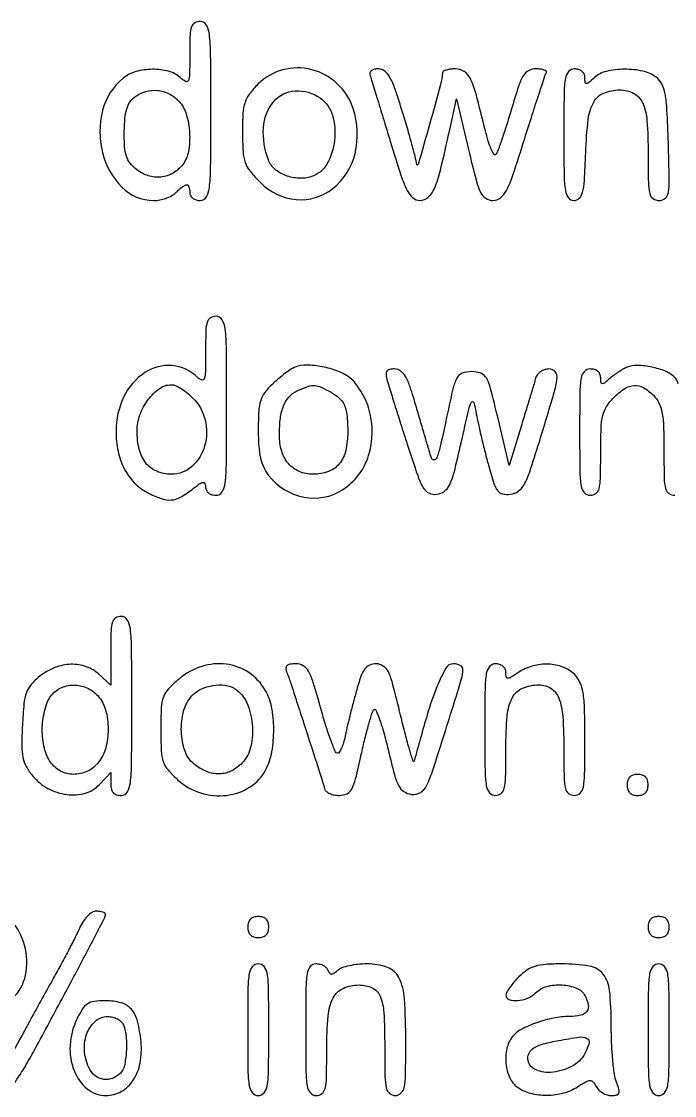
# Model space of a CAD drawing. Extents: x 23 to 201, y 13 to 268.
# Drawn here: x 63.03 to 73.52, y 13.54 to 30.79 of the extents above; entities that cross this region are included whole.
import ezdxf

# ---------------------------------------------------------------- set-up
doc = ezdxf.new("R2010")
doc.units = 0
doc.header["$MEASUREMENT"] = 0

msp = doc.modelspace()

# ---------------------------------------------------------------- linework, layer by layer
for points in [[(65.7342, 30.273688, -0.004044), (65.731495, 29.939267, -0.09272), (65.712453, 29.845851, -0.445513), (65.668799, 29.830086, -0.061049), (65.579489, 29.892988, 0.120558), (65.392509, 29.994071, 0.066724), (65.133451, 30.025939, 0.065536), (64.869029, 29.988208, 0.102407), (64.665452, 29.883069, 0.161901), (64.334289, 29.365215, 0.12362), (64.332974, 28.688198, 0.134498), (64.645829, 28.130775, 0.200619), (65.154781, 27.918, 0.048059), (65.251745, 27.927342, 0.037637), (65.353742, 27.955277, 0.03877), (65.445473, 27.996249, 0.072081), (65.510614, 28.0449, -0.017569), (65.562744, 28.093489, -0.0221), (65.614438, 28.134523, -0.020956), (65.659774, 28.16454, -0.136573), (65.685857, 28.1718, -0.234203), (65.704385, 28.162618, -0.071771), (65.719999, 28.134523, -0.0548), (65.73067, 28.093501, -0.036265), (65.7342, 28.0449, 0.130775), (65.747161, 27.996191, 0.10214), (65.78355, 27.955013, 0.08892), (65.838308, 27.927464, 0.072314), (65.9034, 27.918, 0.263491), (65.998876, 27.972068, 0.106183), (66.048962, 28.118925, 0.027391), (66.069139, 28.442167, 0.001893), (66.0726, 29.3562, 0.001893), (66.069139, 30.270233, 0.027391), (66.048962, 30.593475, 0.106183), (65.998876, 30.740332, 0.263491), (65.9034, 30.7944, 0.128966), (65.813518, 30.770825, 0.188069), (65.762222, 30.708161, 0.070556), (65.739102, 30.576087, 0.008105)], [(66.827492, 29.785708, 0.035623), (66.692128, 29.629547, 0.083231), (66.621367, 29.49259, 0.06345), (66.588867, 29.318026, 0.014337), (66.5802, 29.015848, 0.014698), (66.589384, 28.703497, 0.070706), (66.624633, 28.529571, 0.084839), (66.704052, 28.387726, 0.026434), (66.86784, 28.20564, 0.174502), (67.44513, 27.933952, 0.194444), (68.032239, 28.108991, 0.168465), (68.390014, 28.675665, 0.137899), (68.357815, 29.395423, 0.124984), (68.103849, 29.793875, 0.126913), (67.691907, 30.020092, 0.128975), (67.227246, 30.016921, 0.131256)], [(68.628804, 29.92725, -0.007756), (68.65317, 29.852523, -0.000296), (68.739364, 29.572988, -0.000531), (68.840804, 29.242066, -0.000374), (68.954196, 28.86975, 0.004755), (69.125725, 28.323753, 0.037679), (69.226175, 28.078845, 0.098029), (69.318258, 27.960193, 0.180776), (69.431145, 27.918, 0.187585), (69.563895, 27.96962, 0.108256), (69.663942, 28.111733, 0.040745), (69.759889, 28.404904, 0.005196), (69.907683, 29.052285), (70.01633, 29.55207), (70.210469, 28.735035, 0.005177), (70.331291, 28.248982, 0.048548), (70.405304, 28.04686, 0.135371), (70.487262, 27.952873, 0.147187), (70.603162, 27.918, 0.170704), (70.723832, 27.960434, 0.105596), (70.819833, 28.078163, 0.038352), (70.924131, 28.326922, 0.004284), (71.112709, 28.91205, -0.001435), (71.234543, 29.29759, -0.002164), (71.343111, 29.632736, -0.000839), (71.438083, 29.920014, -0.05073), (71.460343, 29.96955, 0.332518), (71.457482, 29.993618, 0.112569), (71.426247, 30.014362, 0.060908), (71.368579, 30.028497, 0.029689), (71.292817, 30.033, 0.121908), (71.175329, 30.003923, 0.136483), (71.090751, 29.924092, 0.057303), (71.013753, 29.755537, 0.007459), (70.897138, 29.37735, -0.00518), (70.819521, 29.121501, -0.007322), (70.74472, 28.895442, -0.004511), (70.677601, 28.707622, -0.096865), (70.647197, 28.657513, -0.496771), (70.617892, 28.660152, -0.03684), (70.574281, 28.742866, -0.028692), (70.526524, 28.872014, -0.014807), (70.481026, 29.038213, 0.005163), (70.331424, 29.629219, 0.048086), (70.240233, 29.875704, 0.133751), (70.140321, 29.990458, 0.148196), (69.999939, 30.033, 0.029286), (69.921193, 30.028384, 0.044711), (69.854247, 30.014362, 0.055059), (69.806841, 29.993991, 0.256361), (69.791753, 29.96955, -0.053362), (69.761749, 29.780923, -0.002336), (69.58448, 29.138007, -0.001777), (69.401592, 28.495386, -0.843718), (69.378593, 28.497966, 0.048607), (69.366871, 28.573197, 0.003143), (69.310305, 28.787565, 0.004561), (69.238833, 29.042434, 0.003383), (69.15538, 29.322816, 0.007723), (69.032745, 29.703693, 0.043772), (68.946989, 29.89863, 0.096499), (68.864383, 29.997841, 0.172704), (68.765629, 30.033, 0.054575), (68.698844, 30.025689, 0.110421), (68.651186, 30.003367, 0.15858), (68.627821, 29.969086, 0.15483)], [(71.7408, 28.9755, 0.002982), (71.744652, 28.329691, 0.034753), (71.765166, 28.078258, 0.123002), (71.813673, 27.962123, 0.236878), (71.901582, 27.918, 0.19422), (71.988281, 27.952998, 0.141073), (72.040828, 28.044101, 0.046113), (72.070122, 28.236996, 0.005021), (72.091932, 28.686271, -0.01877), (72.132496, 29.218944, -0.09623), (72.221217, 29.500357, -0.172763), (72.38094, 29.64369, -0.097614), (72.639227, 29.6946, -0.121027), (72.863285, 29.63956, -0.169022), (73.003392, 29.490412, -0.087264), (73.075605, 29.201822, -0.017777), (73.0944, 28.673357, 0.004366), (73.098474, 28.20681, 0.053128), (73.120497, 28.02957, 0.181397), (73.174135, 27.949229, 0.157082), (73.271085, 27.918, 0.181717), (73.368313, 27.954543, 0.175113), (73.419268, 28.046703, 0.044304), (73.433794, 28.254469, 0.003032), (73.419135, 28.845122, 0.005145), (73.397467, 29.37117, 0.033499), (73.366194, 29.634006, 0.071861), (73.31253, 29.791253, 0.113477), (73.2213, 29.899931, 0.109395), (73.009518, 29.996688, 0.054469), (72.714611, 30.026813, 0.054823), (72.42556, 29.992965, 0.128058), (72.233911, 29.892988, -0.007828), (72.136845, 29.80787, -0.177905), (72.10257, 29.795276, -0.38433), (72.083347, 29.812614, -0.025779), (72.0792, 29.892988, 0.107422), (72.066942, 29.949384, 0.113349), (72.032491, 29.994349, 0.10155), (71.978365, 30.02314, 0.07174), (71.91, 30.033, 0.218517), (71.816594, 29.990132, 0.138781), (71.765334, 29.879663, 0.036854), (71.744531, 29.635459, 0.002827)], [(65.561704, 29.509448, -0.116086), (65.67882, 29.304372, -0.057523), (65.730648, 29.007481, -0.057634), (65.713478, 28.707812, -0.119978), (65.620534, 28.494659, -0.099825), (65.465781, 28.358435, -0.103517), (65.272295, 28.295063, -0.102486), (65.068051, 28.314327, -0.095958), (64.882851, 28.413023, -0.053411), (64.776311, 28.520051, -0.090105), (64.716146, 28.63106, -0.065471), (64.68807, 28.780104, -0.017495), (64.683124, 29.021945, -0.018321), (64.694284, 29.239846, -0.049732), (64.72303, 29.391612, -0.071418), (64.77255, 29.499827, -0.092176), (64.847343, 29.579217, -0.085468), (65.026784, 29.66831, -0.097226), (65.217569, 29.686776, -0.096932), (65.401628, 29.631726, -0.084423)], [(67.826999, 29.565268, -0.169988), (68.023913, 29.291202, -0.09925), (68.060031, 28.883774, -0.101994), (67.936875, 28.502872, -0.189071), (67.688122, 28.301278, -0.089808), (67.483519, 28.274904, -0.079745), (67.273399, 28.31971, -0.08476), (67.098995, 28.423865, -0.125654), (66.99703, 28.568727, -0.105691), (66.917236, 29.087144, -0.1605), (67.083311, 29.507615, -0.208528), (67.426392, 29.679813, -0.167806)], [(65.988, 25.500857, -0.004494), (65.984993, 25.166263, -0.071667), (65.96685, 25.054594, -0.42359), (65.92527, 25.033719, -0.11281), (65.855184, 25.07773, 0.177473), (65.451652, 25.26481, 0.168632), (65.012618, 25.152099, 0.136997), (64.672843, 24.759249, 0.110424), (64.550116, 24.212549, 0.051784), (64.583388, 23.889427, 0.066566), (64.682623, 23.608014, 0.072973), (64.842646, 23.382743, 0.082743), (65.054631, 23.224132, 0.032662), (65.274879, 23.127895, 0.103547), (65.433305, 23.105522, 0.110527), (65.581449, 23.149123, 0.040053), (65.765091, 23.27114, -0.010926), (65.88738, 23.36308, -0.109252), (65.945839, 23.388153, -0.356195), (65.976544, 23.371505, -0.097709), (65.988, 23.31344, 0.119112), (66.000638, 23.261142, 0.107981), (66.036048, 23.21818, 0.095021), (66.090497, 23.190051, 0.071968), (66.1572, 23.1804, 0.263491), (66.252676, 23.234468, 0.106183), (66.302762, 23.381325, 0.027391), (66.322939, 23.704567, 0.001893), (66.3264, 24.6186, 0.001893), (66.322939, 25.532633, 0.027391), (66.302762, 25.855875, 0.106183), (66.252676, 26.002732, 0.263491), (66.1572, 26.0568, 0.135619), (66.066954, 26.031863, 0.186149), (66.015587, 25.966157, 0.066675), (65.992746, 25.826652, 0.007284)], [(67.4262, 25.239745, 0.051831), (67.362231, 25.206501, 0.0139), (67.268236, 25.140717, 0.013929), (67.165032, 25.059575, 0.013985), (67.06665, 24.972917, 0.041995), (66.940569, 24.833936, 0.087221), (66.873336, 24.704425, 0.062583), (66.842219, 24.533248, 0.013706), (66.834, 24.233481, 0.016331), (66.842573, 23.971069, 0.039394), (66.870438, 23.778992, 0.051851), (66.921286, 23.628789, 0.05919), (67.000333, 23.49936, 0.177503), (67.56387, 23.151575, 0.197124), (68.189272, 23.270343, 0.173821), (68.605695, 23.818505, 0.146528), (68.616297, 24.551015, 0.036203), (68.561545, 24.70153, 0.029837), (68.482495, 24.85303, 0.030828), (68.392634, 24.98376, 0.067338), (68.305732, 25.068444, 0.068815), (68.110947, 25.175005, 0.042731), (67.859939, 25.246577, 0.043269), (67.611034, 25.273027, 0.099095)], [(68.906505, 25.02045, 0.00674), (68.941101, 24.903454, 0.000782), (69.02253, 24.642576, 0.00094), (69.120446, 24.332634, 0.000768), (69.226345, 24.001371, 0.004762), (69.393838, 23.496747, 0.051036), (69.48403, 23.301112, 0.151057), (69.575797, 23.217826, 0.140005), (69.701539, 23.197671, 0.127615), (69.822782, 23.245133, 0.126456), (69.906151, 23.345687, 0.049014), (69.978753, 23.549171, 0.005528), (70.092359, 24.0264, -0.001676), (70.215009, 24.559825, -0.063127), (70.257978, 24.675581, -0.676847), (70.293394, 24.672001, -0.025287), (70.335503, 24.4917, 0.009304), (70.368326, 24.327653, 0.003925), (70.418237, 24.108511, 0.003881), (70.475237, 23.875131, 0.005054), (70.531233, 23.662426, 0.009901), (70.616819, 23.372796, 0.08472), (70.678579, 23.253047, 0.180955), (70.757384, 23.202806, 0.082073), (70.881444, 23.197126, 0.124323), (71.008185, 23.245616, 0.112971), (71.102077, 23.349896, 0.046832), (71.193743, 23.558265, 0.005937), (71.34317, 24.0264, 0.001918), (71.581851, 24.816813, 0.038933), (71.634377, 25.061328, 0.217888), (71.602619, 25.165732, 0.214823), (71.502563, 25.2108, 0.07963), (71.43322, 25.199686, 0.071661), (71.368026, 25.16731, 0.074428), (71.31678, 25.119322, 0.099892), (71.288008, 25.06275, -0.004686), (71.261902, 24.972218, -0.000567), (71.202395, 24.773717, -0.000674), (71.131096, 24.538008, -0.000555), (71.054407, 24.286709), (70.861999, 23.658717), (70.684038, 24.413609, 0.004877), (70.564906, 24.897762, 0.065344), (70.49691, 25.067248, 0.179661), (70.408243, 25.142424, 0.087147), (70.259769, 25.1685, 0.089538), (70.110839, 25.141615, 0.18559), (70.023682, 25.064522, 0.063677), (69.959346, 24.889581, 0.004345), (69.845465, 24.371896, -0.004598), (69.755784, 23.965206, -0.036487), (69.699041, 23.781238, -0.300317), (69.655393, 23.750393, -0.337745), (69.614326, 23.779696, -0.002741), (69.579243, 23.89551, -0.000537), (69.517509, 24.104228, -0.00057), (69.4461, 24.34764, -0.000528), (69.373409, 24.59745, 0.009485), (69.27284, 24.921322, 0.049386), (69.196886, 25.091983, 0.104264), (69.1194, 25.179406, 0.160818), (69.024317, 25.2108, 0.05159), (68.93972, 25.202048, 0.205419), (68.897932, 25.172756, 0.173455), (68.886304, 25.118394, 0.035329)], [(65.780345, 24.749345, -0.137628), (65.980453, 24.393159, -0.128092), (65.97355, 23.974149, -0.143615), (65.768737, 23.644948, -0.184287), (65.4381, 23.5188, -0.099493), (65.203828, 23.565883, -0.127656), (65.029521, 23.698559, -0.108568), (64.923415, 23.918236, -0.058485), (64.8882, 24.218269, -0.088762), (64.933754, 24.472854, -0.071566), (65.066466, 24.717519, -0.077654), (65.248567, 24.896193, -0.156485), (65.4381, 24.957, -0.104482), (65.503874, 24.943104, -0.032248), (65.594153, 24.896001, -0.030685), (65.690956, 24.828817, -0.029342)], [(67.960512, 24.859735, -0.049067), (68.123597, 24.752288, -0.112748), (68.213862, 24.637324, -0.087622), (68.257907, 24.475844, -0.022009), (68.270905, 24.202261, -0.055652), (68.238102, 23.89894, -0.11673), (68.135255, 23.686748, -0.135237), (67.960219, 23.562258, -0.087568), (67.713985, 23.5188, -0.100449), (67.492493, 23.563751, -0.116276), (67.319164, 23.69065, -0.106017), (67.210057, 23.892247, -0.072461), (67.173555, 24.150974, -0.028702), (67.190325, 24.421559, -0.065005), (67.240803, 24.619978, -0.087142), (67.327909, 24.761169, -0.098724), (67.454693, 24.857023, -0.021349), (67.614539, 24.92609, -0.090194), (67.716707, 24.945237, -0.09645), (67.815575, 24.926536, -0.026322)], [(64.4652, 20.681404), (64.4652, 20.128209), (64.280048, 20.300704, 0.102176), (64.07308, 20.426569, 0.093481), (63.826358, 20.465452, 0.087049), (63.567516, 20.411966, 0.074483), (63.32647, 20.271987, 0.044164), (63.186894, 20.138505, 0.094276), (63.111562, 20.010357, 0.06216), (63.071622, 19.831152, 0.011212), (63.046765, 19.489857, 0.011284), (63.037592, 19.158963, 0.051375), (63.056323, 18.967482, 0.07635), (63.109707, 18.822395, 0.045792), (63.213068, 18.670173, 0.097014), (63.454943, 18.470809, 0.092586), (63.758155, 18.373253, 0.100208), (64.055854, 18.395057, 0.137841), (64.283845, 18.533843), (64.4652, 18.728505), (64.4652, 18.543352, 0.059621), (64.475209, 18.459713, 0.126216), (64.505678, 18.402494, 0.13526), (64.558256, 18.36942, 0.073283), (64.6344, 18.3582, 0.263491), (64.729876, 18.412268, 0.106183), (64.779962, 18.559125, 0.027391), (64.800139, 18.882367, 0.001893), (64.8036, 19.7964, 0.001893), (64.800139, 20.710433, 0.027391), (64.779962, 21.033675, 0.106183), (64.729876, 21.180532, 0.263491), (64.6344, 21.2346, 0.135102), (64.544181, 21.209769, 0.186317), (64.492819, 21.144301, 0.066964), (64.469958, 21.005374, 0.007342)], [(65.561804, 20.228673, 0.028827), (65.389089, 20.066716, 0.103661), (65.310128, 19.93888, 0.075807), (65.276653, 19.769748, 0.01102), (65.2689, 19.418033, 0.011401), (65.276774, 19.072786, 0.070616), (65.309595, 18.898944, 0.097429), (65.385615, 18.766738, 0.031384), (65.545185, 18.60506, 0.106418), (65.908559, 18.398368, 0.106348), (66.324884, 18.359438, 0.112705), (66.701701, 18.49406, 0.132252), (66.956848, 18.773364, 0.077006), (67.053136, 19.060513, 0.04443), (67.082707, 19.424645, 0.044679), (67.047809, 19.783021, 0.087017), (66.946918, 20.051088, 0.112551), (66.680618, 20.332552, 0.115864), (66.321385, 20.467035, 0.110736), (65.926667, 20.430197, 0.095789)], [(67.296235, 20.32515, -0.013597), (67.362927, 20.137988, -0.000495), (67.596423, 19.41927, -0.000648), (67.823306, 18.715433, -0.009341), (67.898861, 18.46395, 0.154576), (67.925394, 18.423443, 0.066614), (67.980999, 18.389264, 0.056932), (68.05496, 18.366031, 0.047692), (68.136874, 18.3582, 0.112248), (68.256663, 18.385435, 0.159316), (68.335034, 18.460387, 0.062645), (68.397223, 18.622356, 0.006762), (68.488041, 19.01385, -0.006259), (68.547162, 19.269876, -0.008814), (68.606741, 19.49649, -0.005671), (68.661925, 19.684113, -0.110926), (68.691623, 19.736181, -0.545835), (68.723055, 19.730857, -0.015297), (68.78317, 19.577303, -0.01798), (68.850071, 19.365979, -0.009723), (68.917894, 19.101681, 0.006881), (69.020446, 18.692402, 0.054569), (69.090629, 18.51054, 0.129463), (69.173123, 18.419251, 0.115575), (69.293471, 18.375546, 0.157515), (69.436642, 18.403712, 0.156713), (69.53663, 18.510356, 0.03319), (69.643234, 18.780439, 0.001324), (69.962966, 19.789222, 0.003934), (70.098913, 20.234348, 0.07081), (70.120736, 20.381566, 0.291723), (70.078845, 20.448101, 0.110748), (69.966919, 20.4732, 0.270029), (69.846012, 20.402768, 0.03342), (69.708326, 20.117026, 0.023821), (69.546727, 19.652195, 0.006594), (69.337777, 18.9081, -0.74723), (69.320971, 18.90765, -0.006702), (69.264219, 19.090651, -0.008855), (69.195944, 19.337733, -0.004599), (69.119044, 19.64835, 0.005166), (68.997528, 20.136802, 0.047467), (68.922884, 20.341912, 0.131955), (68.841184, 20.437683, 0.151678), (68.726797, 20.4732, 0.100465), (68.620276, 20.451579, 0.137535), (68.544202, 20.390827, 0.074117), (68.481228, 20.268556, 0.014155), (68.407315, 20.02905, 0.003853), (68.356043, 19.838856, 0.003146), (68.304036, 19.634603, 0.003178), (68.258553, 19.446026, 0.008332), (68.22903, 19.30995, -0.022404), (68.203052, 19.204611, -0.033566), (68.170249, 19.115767, -0.035709), (68.135731, 19.051393, -0.257265), (68.10598, 19.035, -0.306011), (68.072483, 19.057619, -0.006981), (67.999546, 19.246236, -0.013199), (67.920366, 19.478441, -0.008251), (67.839387, 19.7541, 0.006458), (67.718004, 20.172844, 0.053047), (67.640541, 20.355523, 0.134265), (67.556409, 20.441598, 0.133251), (67.439934, 20.4732, 0.032523), (67.340748, 20.466741, 0.169152), (67.292463, 20.442507, 0.227573), (67.277736, 20.398504, 0.06131)], [(70.4718, 19.4157, 0.002827), (70.475531, 18.755741, 0.036854), (70.496334, 18.511538, 0.138781), (70.547594, 18.401068, 0.218517), (70.641, 18.3582, 0.170477), (70.732678, 18.390393, 0.169857), (70.784268, 18.472886, 0.051035), (70.806022, 18.652701, 0.004604), (70.8102, 19.106488, -0.020504), (70.832121, 19.640821, -0.099265), (70.915597, 19.931242, -0.175229), (71.077884, 20.081248, -0.100122), (71.342635, 20.1348, -0.146739), (71.536914, 20.076529, -0.157831), (71.660359, 19.922279, -0.075343), (71.724262, 19.624568, -0.015261), (71.7408, 19.082862, 0.004828), (71.74503, 18.644813, 0.052565), (71.766888, 18.469933, 0.172164), (71.818469, 18.389523, 0.166372), (71.91, 18.3582, 0.193568), (72.002485, 18.395398, 0.15568), (72.054021, 18.490388, 0.043488), (72.075267, 18.699395, 0.003595), (72.0792, 19.2465, 0.005592), (72.073558, 19.751028, 0.034085), (72.049993, 20.01067, 0.068523), (71.999994, 20.174925, 0.0885), (71.91, 20.304, 0.107595), (71.728552, 20.420567, 0.080206), (71.494526, 20.467178, 0.075781), (71.24493, 20.438411, 0.078667), (71.018723, 20.33657, -0.008391), (70.890787, 20.255779, -0.137476), (70.842479, 20.24224, -0.358926), (70.8173, 20.262988, -0.048132), (70.8102, 20.33657, 0.112899), (70.797757, 20.390975, 0.110903), (70.762858, 20.434971, 0.098434), (70.708579, 20.463441, 0.07183), (70.641, 20.4732, 0.218517), (70.547594, 20.430332, 0.138781), (70.496334, 20.319862, 0.036854), (70.475531, 20.075659, 0.002827)], [(64.261738, 19.956718, -0.063955), (64.331409, 19.856572, -0.04768), (64.381981, 19.731701, -0.04218), (64.41271, 19.584059, -0.030234), (64.4229, 19.4157, -0.064626), (64.384605, 19.120659, -0.100829), (64.27143, 18.891726, -0.117336), (64.092622, 18.747989, -0.111329), (63.864685, 18.6966, -0.12331), (63.659726, 18.747927, -0.118838), (63.499847, 18.890238, -0.095711), (63.399018, 19.118429, -0.056365), (63.3654, 19.4157, -0.033303), (63.375078, 19.560835, -0.027486), (63.404086, 19.713212, -0.028339), (63.446508, 19.850477, -0.063738), (63.497097, 19.946776, -0.125711), (63.653665, 20.081262, -0.112107), (63.862531, 20.131553, -0.107055), (64.08053, 20.087295, -0.105802)], [(66.461785, 20.070055, -0.142688), (66.64811, 19.848215, -0.07981), (66.73802, 19.504511, -0.079026), (66.716083, 19.146211, -0.133574), (66.576904, 18.881752, -0.089422), (66.405345, 18.753377, -0.108829), (66.211198, 18.704377, -0.103609), (66.007051, 18.740695, -0.074668), (65.807022, 18.858325, -0.13957), (65.658242, 19.069937, -0.075229), (65.599061, 19.385709, -0.073713), (65.635831, 19.712428, -0.11965), (65.768462, 19.956718, -0.098742), (65.913355, 20.064234, -0.069991), (66.107194, 20.124576, -0.071592), (66.305132, 20.128356, -0.116748)], [(72.756, 18.5274, 0.072254), (72.766731, 18.453531, 0.124864), (72.7983, 18.4005, 0.124864), (72.851331, 18.368931, 0.072254), (72.9252, 18.3582, 0.072254), (72.999069, 18.368931, 0.124864), (73.0521, 18.4005, 0.124864), (73.083669, 18.453531, 0.072254), (73.0944, 18.5274, 0.072254), (73.083669, 18.601269, 0.124864), (73.0521, 18.6543, 0.124864), (72.999069, 18.685869, 0.072254), (72.9252, 18.6966, 0.072254), (72.851331, 18.685869, 0.124864), (72.7983, 18.6543, 0.124864), (72.766731, 18.601269, 0.072254)], [(62.134855, 16.289345, 0.045944), (62.033844, 16.167846, 0.066727), (61.970966, 16.043598, 0.0579), (61.937652, 15.894319, 0.02598), (61.9272, 15.6933, 0.02598), (61.937652, 15.492281, 0.0579), (61.970966, 15.343002, 0.066727), (62.033844, 15.218754, 0.045944), (62.134855, 15.097255, 0.062531), (62.325589, 14.949072, 0.134641), (62.503574, 14.90021, 0.130565), (62.685276, 14.94843, 0.057148), (62.887746, 15.09706, 0.158695), (63.096066, 15.470694, 0.113266), (63.080771, 15.952823, 0.124325), (62.862383, 16.348184, 0.207595), (62.5194, 16.497, 0.0875), (62.436893, 16.48245, 0.036522), (62.333472, 16.436001, 0.03471), (62.227369, 16.36881, 0.037888)], [(66.6648, 16.2432, 0.072254), (66.675531, 16.169331, 0.124864), (66.7071, 16.1163, 0.124864), (66.760131, 16.084731, 0.072254), (66.834, 16.074, 0.072254), (66.907869, 16.084731, 0.124864), (66.9609, 16.1163, 0.124864), (66.992469, 16.169331, 0.072254), (67.0032, 16.2432, 0.072254), (66.992469, 16.317069, 0.124864), (66.9609, 16.3701, 0.124864), (66.907869, 16.401669, 0.072254), (66.834, 16.4124, 0.072254), (66.760131, 16.401669, 0.124864), (66.7071, 16.3701, 0.124864), (66.675531, 16.317069, 0.072254)], [(73.0944, 16.2432, 0.072254), (73.105131, 16.169331, 0.124864), (73.1367, 16.1163, 0.124864), (73.189731, 16.084731, 0.072254), (73.2636, 16.074, 0.072254), (73.337469, 16.084731, 0.124864), (73.3905, 16.1163, 0.124864), (73.422069, 16.169331, 0.072254), (73.4328, 16.2432, 0.072254), (73.422069, 16.317069, 0.124864), (73.3905, 16.3701, 0.124864), (73.337469, 16.401669, 0.072254), (73.2636, 16.4124, 0.072254), (73.189731, 16.401669, 0.124864), (73.1367, 16.3701, 0.124864), (73.105131, 16.317069, 0.072254)], [(66.6648, 14.5935, 0.002827), (66.668531, 13.933541, 0.036854), (66.689334, 13.689338, 0.138781), (66.740594, 13.578868, 0.218517), (66.834, 13.536, 0.218517), (66.927406, 13.578868, 0.138781), (66.978666, 13.689338, 0.036854), (66.999469, 13.933541, 0.002827), (67.0032, 14.5935, 0.002827), (66.999469, 15.253459, 0.036854), (66.978666, 15.497663, 0.138781), (66.927406, 15.608132, 0.218517), (66.834, 15.651, 0.218517), (66.740594, 15.608132, 0.138781), (66.689334, 15.497663, 0.036854), (66.668531, 15.253459, 0.002827)], [(67.5954, 14.5935, 0.002827), (67.599131, 13.933541, 0.036854), (67.619934, 13.689338, 0.138781), (67.671194, 13.578868, 0.218517), (67.7646, 13.536, 0.170477), (67.856278, 13.568193, 0.169857), (67.907868, 13.650686, 0.051035), (67.929622, 13.830501, 0.004604), (67.9338, 14.284288, -0.020462), (67.95552, 14.814798, -0.096593), (68.03767, 15.106597, -0.172577), (68.196352, 15.258021, -0.10544), (68.452291, 15.3126, -0.109994), (68.665575, 15.265105, -0.186638), (68.790354, 15.134752, -0.085994), (68.850331, 14.870211, -0.012848), (68.8644, 14.32278, 0.004277), (68.868501, 13.843347, 0.048718), (68.890098, 13.655498, 0.166019), (68.941691, 13.569596, 0.177039), (69.0336, 13.536, 0.190591), (69.125981, 13.572541, 0.157604), (69.177534, 13.665834, 0.044373), (69.198839, 13.870921, 0.003705), (69.2028, 14.405476, 0.015317), (69.18161, 15.097018, 0.100874), (69.092257, 15.429778, 0.193077), (68.907039, 15.594182, 0.086332), (68.580423, 15.651, 0.026713), (68.434774, 15.643213, 0.028507), (68.293963, 15.619936, 0.029676), (68.176223, 15.586059, 0.104576), (68.109345, 15.54525, -0.026382), (68.049499, 15.49448, -0.164145), (68.011914, 15.4818, -0.247772), (67.98338, 15.496864, -0.062037), (67.958475, 15.54525, 0.117654), (67.931639, 15.585708, 0.066702), (67.883459, 15.619936, 0.060765), (67.822441, 15.643119, 0.060503), (67.75755, 15.651, 0.233848), (67.668755, 15.607069, 0.125597), (67.619793, 15.491915, 0.035096), (67.599232, 15.241685, 0.002956)], [(71.017855, 15.443345, 0.01959), (70.938353, 15.357358, 0.023867), (70.871199, 15.270709, 0.023416), (70.822581, 15.193978, 0.130216), (70.8102, 15.147245, 0.323762), (70.859992, 15.078409, 0.100014), (70.994628, 15.062314, 0.075587), (71.159614, 15.101165, 0.101154), (71.287586, 15.1857, -0.132977), (71.466609, 15.288439, -0.078187), (71.713813, 15.313376, -0.081579), (71.945836, 15.261901, -0.176366), (72.080136, 15.141652, -0.073851), (72.133336, 14.993131, -0.210456), (72.110069, 14.888263, -0.181895), (72.012463, 14.824627, -0.054529), (71.833031, 14.805, 0.049634), (71.578052, 14.779626, 0.035101), (71.300422, 14.703223, 0.035315), (71.056333, 14.597332, 0.104472), (70.91595, 14.481914, 0.115931), (70.824966, 14.290476, 0.078546), (70.811377, 14.048354, 0.080466), (70.872501, 13.81977, 0.135294), (70.998224, 13.667697, 0.092575), (71.209321, 13.571805, 0.063333), (71.471553, 13.541444, 0.062162), (71.738652, 13.57783, 0.080292), (71.964307, 13.678547, -0.012877), (72.098941, 13.761888, -0.132908), (72.161418, 13.778794, -0.224023), (72.20817, 13.75674, -0.044794), (72.261634, 13.678547, 0.076605), (72.304227, 13.624018, 0.055975), (72.365827, 13.577873, 0.056008), (72.436081, 13.546567, 0.076977), (72.50431, 13.536, 0.051394), (72.588803, 13.544708, 0.258167), (72.623546, 13.574613, 0.161548), (72.625516, 13.631727, 0.019368), (72.584706, 13.753007, -0.057263), (72.552662, 13.879071, -0.011209), (72.526436, 14.112035, -0.011763), (72.508257, 14.386405, -0.010659), (72.5022, 14.670495, 0.023372), (72.476141, 15.227684, 0.147718), (72.370197, 15.487797, 0.18424), (72.150982, 15.615152, 0.0405), (71.709143, 15.651, 0.01666), (71.446415, 15.642243, 0.056354), (71.277756, 15.611688, 0.075259), (71.147345, 15.549966, 0.048316)], [(73.0944, 14.5935, 0.002827), (73.098131, 13.933541, 0.036854), (73.118934, 13.689338, 0.138781), (73.170194, 13.578868, 0.218517), (73.2636, 13.536, 0.218517), (73.357006, 13.578868, 0.138781), (73.408266, 13.689338, 0.036854), (73.429069, 13.933541, 0.002827), (73.4328, 14.5935, 0.002827), (73.429069, 15.253459, 0.036854), (73.408266, 15.497663, 0.138781), (73.357006, 15.608132, 0.218517), (73.2636, 15.651, 0.218517), (73.170194, 15.608132, 0.138781), (73.118934, 15.497663, 0.036854), (73.098131, 15.253459, 0.002827)], [(63.917067, 14.754475, 0.096996), (63.81232, 14.343703, 0.1066), (63.876113, 13.938373, 0.127276), (64.086042, 13.645369, 0.175755), (64.387572, 13.536, 0.130312), (64.634429, 13.601448, 0.119153), (64.826272, 13.782154, 0.099896), (64.93704, 14.06032, 0.068759), (64.951509, 14.400343, 0.036132), (64.896168, 14.728626, 0.119486), (64.796191, 14.922039, 0.148183), (64.632946, 15.02476, 0.066955), (64.379881, 15.0588, 0.031194), (64.198032, 15.047444, 0.114733), (64.090613, 15.007842, 0.10969), (64.00907, 14.923854, 0.027269)], [(64.667649, 14.671181, -0.069462), (64.712189, 14.47897, -0.03833), (64.71518, 14.237381, -0.037167), (64.683921, 14.013194, -0.144125), (64.61748, 13.89132, -0.10819), (64.493848, 13.812101, -0.120833), (64.353477, 13.796056, -0.123406), (64.223823, 13.846681, -0.115908), (64.129777, 13.953438, -0.099125), (64.044983, 14.233703, -0.105719), (64.077692, 14.5182, -0.127848), (64.21415, 14.726735, -0.186374), (64.416825, 14.805, -0.062033), (64.496924, 14.795024, -0.060646), (64.572787, 14.765691, -0.065935), (64.633232, 14.722375, -0.113211)], [(72.079543, 14.213441, -0.151932), (71.862889, 14.000036, -0.103607), (71.527269, 13.90722, -0.146344), (71.255685, 13.970035, -0.308764), (71.165217, 14.155458, -0.121915), (71.20256, 14.246912, -0.111999), (71.279232, 14.31381, -0.061955), (71.416047, 14.366972, -0.014571), (71.6562, 14.420099, -0.012319), (71.986322, 14.47471, -0.149457), (72.111711, 14.454807, -0.361356), (72.145845, 14.379017, -0.055317)]]:
    msp.add_lwpolyline(points, format="xyb", close=True)
for points in [[(73.578783, 24.973857, 0.125913), (73.516267, 25.079185, 0.100413), (73.372203, 25.174497, 0.044464), (73.153033, 25.241205, 0.044465), (72.925671, 25.268094, 0.101045), (72.756, 25.238521, 0.03516), (72.696914, 25.210397, 0.015493), (72.622887, 25.165464, 0.015245), (72.547023, 25.112779, 0.01979), (72.48105, 25.059749, -0.010407), (72.391791, 24.985202, -0.189584), (72.357032, 24.974438, -0.36006), (72.33742, 24.993291, -0.028491), (72.333, 25.070788, 0.107422), (72.320742, 25.127184, 0.113349), (72.286291, 25.172149, 0.10155), (72.232165, 25.20094, 0.07174), (72.1638, 25.2108, 0.212584), (72.070623, 25.169309, 0.142907), (72.019275, 25.06275, 0.038318), (71.998375, 24.827339, 0.002988), (71.9946, 24.1956, 0.002988), (71.998375, 23.563861, 0.038318), (72.019275, 23.32845, 0.142907), (72.070623, 23.221891, 0.212584), (72.1638, 23.1804, 0.158578), (72.255042, 23.210084, 0.176312), (72.306592, 23.286631, 0.055664), (72.328663, 23.452307, 0.005305), (72.333, 23.861045, -0.008419), (72.339674, 24.257354, -0.049031), (72.367055, 24.464121, -0.084211), (72.4276, 24.60826, -0.054982), (72.540655, 24.749345, -0.048637), (72.718167, 24.895317, -0.133493), (72.870562, 24.946765, -0.147842), (73.018098, 24.911693, -0.064703), (73.179, 24.7878, -0.080195), (73.266625, 24.666438, -0.069381), (73.317097, 24.517515, -0.038985), (73.34181, 24.294353, -0.008091), (73.3482, 23.8995, 0.004696), (73.352353, 23.45733, 0.055664), (73.374553, 23.287525, 0.184935), (73.428193, 23.210276, 0.150651), (73.525101, 23.1804, 0.174692)], [(62.920029, 13.741023, 0.018425), (63.068883, 13.966519, 0.012413), (63.222638, 14.23395, 0.00138), (63.682893, 15.088183, 0.00252), (64.052989, 15.788102, 0.000577), (64.365076, 16.387266, 0.120338), (64.3806, 16.450835, 0.265484), (64.37045, 16.468603, 0.057937), (64.336964, 16.483439, 0.045927), (64.288965, 16.493646, 0.029442), (64.232052, 16.497, 0.138763), (64.164517, 16.477889, 0.060734), (64.091105, 16.419387, 0.051329), (64.020677, 16.331229, 0.038777), (63.961882, 16.22205, -0.012373), (63.894826, 16.08006, -0.003672), (63.785373, 15.866333, -0.003681), (63.658805, 15.627899, -0.003965), (63.531785, 15.3972, 0.002718), (63.153804, 14.71473, 0.005218), (62.859403, 14.16267, 0.002462)]]:
    msp.add_lwpolyline(points, format="xyb")

doc.saveas('drawing.dxf')
